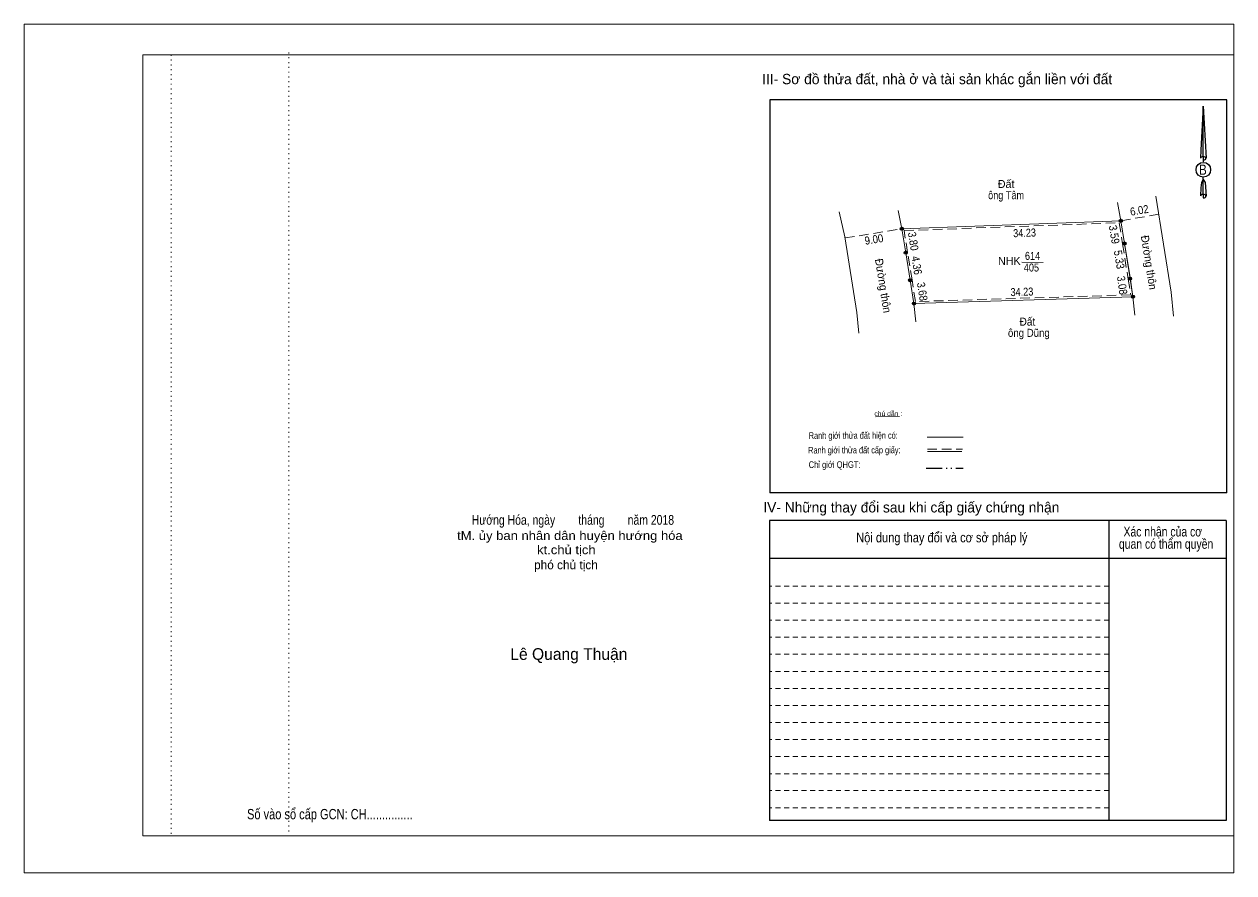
# Model space of a CAD drawing. Header units: metres. Extents: x 547995 to 548536, y 1837652 to 1837803.
# Drawn here: x 548347.6 to 548536.5, y 1837652.2 to 1837784.7 of the extents above; entities that cross this region are included whole.
import ezdxf
from ezdxf.enums import TextEntityAlignment as Align

# ---------------------------------------------------------------- set-up
doc = ezdxf.new("R2010")
doc.units = ezdxf.units.M
doc.header["$LTSCALE"] = 0.5
for name, pattern in [('DASH_DOUBLE_DOT', [9.2, 5, -1.2, 0.3, -1.2, 0.3, -1.2]), ('DOTTED', [1.5, 0.3, -1.2]), ('MEDIUM_DASHED', [4.5, 3, -1.5]), ('SHORT_DASHED', [2.7, 1.5, -1.2])]:
    doc.linetypes.add(name, pattern=pattern)
for name, color, linetype, lineweight in [('1', 7, 'Continuous', 13), ('18', 7, 'Continuous', 25), ('28', 7, 'SHORT_DASHED', 13), ('5', 7, 'Continuous', 13), ('55', 7, 'Continuous', 13), ('7', 7, 'Continuous', 13), ('8', 7, 'Continuous', 13)]:
    doc.layers.add(name, color=color, linetype=linetype, lineweight=lineweight)

msp = doc.modelspace()

# ---------------------------------------------------------------- hatches: boundary and pattern name
at = {"layer": '8'}
for points in [[(548519.0607, 1837754, 1), (548518.5793, 1837754, 1)], [(548484.8507, 1837752.76, 1), (548484.3693, 1837752.76, 1)], [(548484.8707, 1837752.76, 1), (548484.3893, 1837752.76, 1)], [(548484.8707, 1837752.76, 1), (548484.3893, 1837752.76, 1)], [(548519.6307, 1837750.46, 1), (548519.1493, 1837750.46, 1)], [(548485.4607, 1837749.01, 1), (548484.9793, 1837749.01, 1)], [(548486.1507, 1837744.71, 1), (548485.6693, 1837744.71, 1)], [(548520.5007, 1837744.96, 1), (548520.0193, 1837744.96, 1)], [(548520.9507, 1837742.15, 1), (548520.4693, 1837742.15, 1)], [(548486.7407, 1837741.08, 1), (548486.2593, 1837741.08, 1)]]:
    msp.add_hatch(color=256, dxfattribs=at).paths.add_polyline_path(points)

# ---------------------------------------------------------------- linework, layer by layer
at = {"layer": '1'}
for p, q in [((548366.08, 1837779.92), (548536.46, 1837779.92)), ((548366.08, 1837657.96), (548366.08, 1837779.92)), ((548536.46, 1837779.92), (548536.46, 1837656.94)), ((548366.08, 1837657.96), (548536.46, 1837657.96))]:
    msp.add_line(p, q, dxfattribs=at)
at = {"layer": '1', "linetype": 'DOTTED'}
for p, q in [((548370.5, 1837779.92), (548370.5, 1837657.96)), ((548388.88, 1837780.29), (548388.88, 1837658.31))]:
    msp.add_line(p, q, dxfattribs=at)
at = {"layer": '1'}
msp.add_lwpolyline([(548347.56, 1837652.17), (548536.46, 1837652.17), (548536.46, 1837784.71), (548347.56, 1837784.71)], close=True, dxfattribs=at)
msp.add_lwpolyline([(548372.98, 1837779.92), (548536.46, 1837779.92), (548536.46, 1837657.96), (548372.98, 1837657.96)], dxfattribs=at)
at = {"layer": '18'}
for p, q in [((548531.68, 1837771.93), (548532.13, 1837763.8)), ((548531.68, 1837771.93), (548532.13, 1837763.8)), ((548531.68, 1837771.93), (548532.13, 1837763.8)), ((548531.33, 1837765.04), (548531.28, 1837763.81)), ((548531.68, 1837764.02), (548531.68, 1837763.74)), ((548531.68, 1837763.74), (548531.68, 1837763.52)), ((548531.68, 1837763.52), (548531.68, 1837763.19)), ((548531.68, 1837763.52), (548531.68, 1837763.19)), ((548531.68, 1837763.52), (548531.68, 1837763.19)), ((548532.13, 1837763.8), (548532.13, 1837763.81)), ((548531.68, 1837760.45), (548531.68, 1837760.8)), ((548531.68, 1837760.45), (548531.68, 1837760.8)), ((548531.68, 1837760.45), (548531.68, 1837760.8)), ((548531.68, 1837760.45), (548532, 1837760.01)), ((548531.68, 1837760.45), (548532, 1837760.01)), ((548531.68, 1837760.45), (548532, 1837760.01)), ((548532, 1837760.01), (548532.13, 1837757.87)), ((548532, 1837760.01), (548532.13, 1837757.87)), ((548532, 1837760.01), (548532.13, 1837757.87)), ((548531.68, 1837758.14), (548531.68, 1837757.83)), ((548531.68, 1837757.83), (548531.68, 1837757.58)), ((548532.13, 1837757.87), (548532.13, 1837757.89))]:
    msp.add_line(p, q, dxfattribs=at)
for points in [[(548531.68, 1837764.02), (548531.68, 1837771.93), (548531.33, 1837765.04)], [(548531.68, 1837758.14), (548531.68, 1837760.45), (548531.42, 1837760.01), (548531.33, 1837759.14), (548531.28, 1837757.89)]]:
    msp.add_lwpolyline(points, dxfattribs=at)
msp.add_ellipse((548531.699, 1837761.9741), major_axis=(0, 1.158), ratio=0.983453, dxfattribs=at)
for centre, start_param, end_param in [((548531.6994, 1837763.7586), 1.57079633, 3.07445202), ((548531.6994, 1837763.7586), 0.06714063, 1.57079633), ((548531.6994, 1837763.7586), 4.71238898, 6.28318531), ((548531.6994, 1837757.8481), 2.49106941, 3.07427841), ((548531.6994, 1837757.8481), 1.57079633, 2.49106941), ((548531.6994, 1837757.8481), 0.06714063, 1.57079633), ((548531.6994, 1837757.8481), 4.71238898, 6.28318531)]:
    msp.add_ellipse(centre, major_axis=(0.4175, 0), ratio=0.655448, start_param=start_param, end_param=end_param, dxfattribs=at)
at = {"layer": '28', "linetype": 'Continuous', "lineweight": 25}
for p, q in [((548535.35, 1837711.54), (548463.99, 1837711.54)), ((548516.93, 1837707.2), (548516.96, 1837660.35)), ((548535.28, 1837707.2), (548535.25, 1837660.35)), ((548535.25, 1837701.26), (548463.94, 1837701.26)), ((548535.25, 1837660.35), (548463.94, 1837660.35))]:
    msp.add_line(p, q, dxfattribs=at)
at = {"layer": '28'}
for p, q in [((548516.95, 1837696.94), (548463.94, 1837696.94)), ((548516.95, 1837694.29), (548463.94, 1837694.29)), ((548516.95, 1837691.61), (548463.94, 1837691.61)), ((548516.95, 1837688.96), (548463.94, 1837688.96)), ((548516.95, 1837686.3), (548463.94, 1837686.3)), ((548516.95, 1837683.63), (548463.94, 1837683.63)), ((548516.95, 1837680.94), (548463.94, 1837680.94)), ((548516.96, 1837678.29), (548463.94, 1837678.29)), ((548516.96, 1837675.65), (548463.94, 1837675.65)), ((548516.96, 1837672.99), (548463.94, 1837672.99)), ((548516.96, 1837670.31), (548463.94, 1837670.31)), ((548516.96, 1837667.64), (548463.94, 1837667.64)), ((548516.96, 1837665), (548463.94, 1837665)), ((548516.96, 1837662.34), (548463.94, 1837662.34))]:
    msp.add_line(p, q, dxfattribs=at)
at = {"layer": '28', "linetype": 'Continuous', "lineweight": 25}
for points in [[(548535.35, 1837711.54), (548535.35, 1837772.88), (548463.99, 1837772.88), (548463.99, 1837711.54)], [(548535.28, 1837707.2), (548463.94, 1837707.2), (548463.94, 1837660.35)]]:
    msp.add_lwpolyline(points, dxfattribs=at)
at = {"layer": '5', "linetype": 'DASH_DOUBLE_DOT', "lineweight": 25}
msp.add_line((548488.43, 1837715.38), (548494.18, 1837715.38), dxfattribs=at)
at = {"layer": '55'}
for p, q in [((548488.56, 1837720.21), (548494.18, 1837720.21)), ((548488.6, 1837717.95), (548493.99, 1837717.95)), ((548488.6, 1837717.95), (548493.99, 1837717.95))]:
    msp.add_line(p, q, dxfattribs=at)
at = {"layer": '55', "linetype": 'MEDIUM_DASHED'}
msp.add_line((548488.6, 1837718.34), (548494.11, 1837718.34), dxfattribs=at)
at = {"layer": '7'}
msp.add_line((548480.52, 1837723.36), (548484.24, 1837723.42), dxfattribs=at)
at = {"layer": '8'}
for p, q in [((548524.3, 1837757.85), (548526.67, 1837742.85)), ((548475.7, 1837751.49), (548474.81, 1837755.42)), ((548484.63, 1837752.76), (548484.07, 1837755.59)), ((548518.82, 1837754), (548518.32, 1837756.84)), ((548503.36, 1837747.53), (548506.7, 1837747.51)), ((548520.71, 1837742.15), (548521.01, 1837739.28)), ((548526.67, 1837742.85), (548527.06, 1837739.13)), ((548486.5, 1837741.08), (548486.8, 1837738.21))]:
    msp.add_line(p, q, dxfattribs=at)
at = {"layer": '8', "linetype": 'MEDIUM_DASHED'}
for p, q in [((548524.75, 1837755.03), (548518.82, 1837754)), ((548475.73, 1837751.32), (548484.61, 1837752.76))]:
    msp.add_line(p, q, dxfattribs=at)
at = {"layer": '8'}
for points in [[(548484.63, 1837752.76), (548518.82, 1837754), (548519.39, 1837750.46), (548520.26, 1837744.96), (548520.71, 1837742.15), (548486.5, 1837741.08), (548485.91, 1837744.71), (548485.22, 1837749.01), (548484.61, 1837752.76)], [(548518.82, 1837754), (548519.39, 1837750.46), (548520.26, 1837745.2), (548520.71, 1837742.15), (548486.5, 1837741.08), (548485.91, 1837744.71), (548485.22, 1837749.01), (548484.61, 1837752.76)]]:
    msp.add_lwpolyline(points, close=True, dxfattribs=at)
at = {"layer": '8', "linetype": 'MEDIUM_DASHED'}
msp.add_lwpolyline([(548484.98, 1837752.47), (548518.57, 1837753.69), (548519.09, 1837750.41), (548519.96, 1837744.91), (548520.36, 1837742.44), (548486.75, 1837741.39), (548486.21, 1837744.76), (548485.52, 1837749.06), (548484.96, 1837752.47)], close=True, dxfattribs=at)
at = {"layer": '8'}
msp.add_lwpolyline([(548475.7, 1837751.49), (548477.6, 1837739.67), (548477.9, 1837736.44)], dxfattribs=at)
at = {"layer": '8', "lineweight": 25}
for centre in [(548518.82, 1837754), (548484.61, 1837752.76), (548484.63, 1837752.76), (548484.63, 1837752.76), (548519.39, 1837750.46), (548485.22, 1837749.01), (548485.91, 1837744.71), (548520.26, 1837744.96), (548520.71, 1837742.15), (548486.5, 1837741.08)]:
    msp.add_circle(centre, 0.2407, dxfattribs=at)

# ---------------------------------------------------------------- texts
at = {"layer": '18'}
for s, height, width, p in [('B', 1.59, 0.85, (548531.635, 1837761.19)), ('Hướng Hóa, ngày        tháng        năm 2018', 1.523, 0.8, (548433.25, 1837706.53)), ('tM. ủy ban nhân dân huyện hướng hóa', 1.381, 1.1, (548432.78, 1837704.15)), ('kt.chủ tịch', 1.381, 1.1, (548432.225, 1837701.93)), ('Số vào sổ cấp GCN: CH...............', 1.611, 0.8, (548395.29, 1837660.53))]:
    msp.add_text(s, height=height, dxfattribs=dict(at, width=width)).set_placement(p, align=Align.CENTER)
for s, height, p in [('phó chủ tịch', 1.381, (548432.165, 1837699.58)), ('Lê Quang Thuận', 1.822, (548432.62, 1837685.43))]:
    msp.add_text(s, height=height, dxfattribs=at).set_placement(p, align=Align.CENTER)
at = {"layer": '28'}
for s, p in [('III- Sơ đồ thửa đất, nhà ở và tài sản khác gắn liền với đất', (548490.13, 1837775.34)), ('IV- Những thay đổi sau khi cấp giấy chứng nhận', (548486.1, 1837708.45))]:
    msp.add_text(s, height=1.611, dxfattribs=at).set_placement(p, align=Align.CENTER)
for s, width, p in [('Xác nhận của cơ', 0.8, (548525.37, 1837704.7)), ('Nội dung thay đổi và cơ sở pháp lý', 0.85, (548490.865, 1837703.78)), (' quan có thẩm quyền', 0.8, (548525.66, 1837702.78))]:
    msp.add_text(s, height=1.519, dxfattribs=dict(at, width=width)).set_placement(p, align=Align.CENTER)
at = {"layer": '55'}
for s, height, width, p in [('Ranh giới thửa đất hiện có:', 1.04, 0.8, (548477.0338, 1837719.9562)), ('Ranh giới thửa đất cấp giấy:', 1.035, 0.8, (548477.2038, 1837717.6767)), ('Chỉ giới QHGT:', 1.035, 0.85, (548474.1188, 1837715.4096))]:
    msp.add_text(s, height=height, rotation=0.135, dxfattribs=dict(at, width=width)).set_placement(p, align=Align.CENTER)
at = {"layer": '7'}
msp.add_text('chú dẫn :', height=0.7652, rotation=359.974, dxfattribs=at).set_placement((548482.5048, 1837723.5089), align=Align.CENTER)
at = {"layer": '8'}
for s, p in [('Đất', (548500.9, 1837759.13)), ('NHK', (548501.405, 1837747.12))]:
    msp.add_text(s, height=1.25, dxfattribs=at).set_placement(p, align=Align.CENTER)
for s, width, p in [('ông Tâm', 0.85, (548500.9, 1837757.38)), ('614', 0.85, (548505.03, 1837747.9)), ('405', 0.85, (548504.855, 1837746.08)), ('Đất ', 0.95, (548504.445, 1837737.63)), ('ông Dũng', 0.9, (548504.455, 1837735.88))]:
    msp.add_text(s, height=1.25, dxfattribs=dict(at, width=width)).set_placement(p, align=Align.CENTER)
for s, rotation, width, p in [('6.02', 9.854, 0.9, (548521.818, 1837755.0285)), ('9.00', 9.211, 0.9, (548480.36, 1837750.4816)), ('3.80', 279.239, 0.9, (548485.7923, 1837750.7103)), ('34.23', 2.076, 0.85, (548503.8024, 1837751.4953)), ('3.59', 279.147, 0.9, (548517.1776, 1837751.7643)), ('Đường thôn', 278.979, 0.95, (548522.6013, 1837747.3975)), ('Đường thôn', 279.132, 0.95, (548481.0919, 1837743.7692)), ('4.36', 279.116, 0.9, (548486.3276, 1837746.949)), ('5.33', 279.392, 0.9, (548517.9603, 1837747.847)), ('3.68', 279.232, 0.9, (548487.1981, 1837742.8553)), ('3.08', 278.393, 0.9, (548518.4152, 1837743.8412)), ('34.23', 1.791, 0.85, (548503.3855, 1837742.2862))]:
    msp.add_text(s, height=1.25, rotation=rotation, dxfattribs=dict(at, width=width)).set_placement(p, align=Align.CENTER)

doc.saveas('drawing.dxf')
